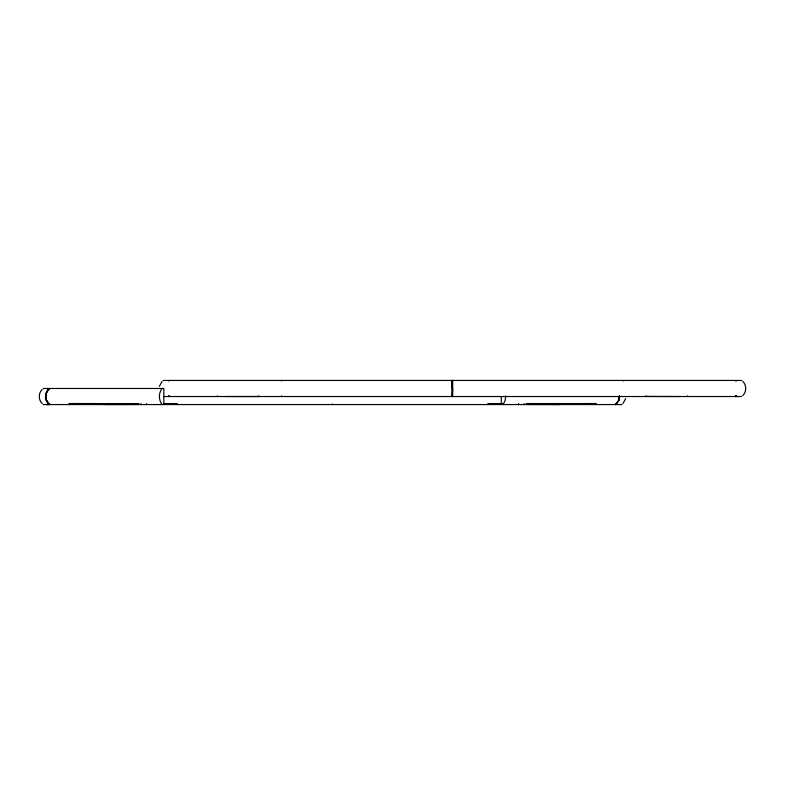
<?xml version="1.0" encoding="UTF-8"?>
<svg xmlns="http://www.w3.org/2000/svg" width="785" height="785" viewBox="0 0 785 785"><rect width="100%" height="100%" fill="white"/><g stroke="black" fill="none" stroke-linecap="round" stroke-linejoin="round"><path stroke-width="1.18" d="M332.359 404.56L332.359 404M452.641 380.44L452.641 396.523M45.677 395.993L46.649 391.96L49.563 388.477L46.433 392.431L45.599 395.993L46.433 400.595L49.563 404.56L46.276 400.124L45.687 395.473M615.597 404.56L618.6 400.615L619.532 395.993L618.894 400.124L615.558 404.56L618.472 401.086L619.532 397.043L618.472 401.086L615.518 404.56M619.532 397.043L619.483 395.983M45.628 396.523C43.715 399.889 52.781 405.855 46.835 404.56M45.726 395.483L46.894 391.499L49.514 388.477L47.208 391.048L45.785 394.953L46.276 392.922M619.286 398.603L619.493 397.573M159.345 386.387L162.063 381.373M625.655 398.613L622.937 403.627M619.071 399.624L619.169 399.114M452.641 388.497L452.238 396.523L452.238 380.44L452.238 388.477M162.073 388.477L161.7 389.007A9.94 5.937 -89.7 0 0 161.013 390.155C158.472 394.62 158.972 400.497 162.073 404.56M281.943 380.44L281.57 380.97M503.057 404.56L505.098 400.605L505.746 395.993M595.893 404.56L595.893 403.559L568.065 403.627L567.094 404.56M42.194 389.409C38.298 393.118 38.298 399.928 42.194 403.627M742.806 395.591C746.702 391.882 746.702 385.072 742.806 381.373M168.755 381L169.481 380.44M687.631 395.915L686.973 396.523M735.388 396.523L736.124 395.944L735.437 396.523L736.085 395.954L735.437 396.523L738.165 396.523M646.261 395.954L645.633 396.523M525.764 404.56L526.794 403.559L595.893 403.559M69.227 404.56L69.227 403.559L98.243 403.559M225.246 396.523L259.236 396.523M139.259 404.471L105.376 404.56L105.376 403.559L138.395 403.627L139.367 404.56M163.152 380.44L741.727 380.44M735.731 380.666L736.163 381.01L735.771 380.666M43.273 388.477L163.839 388.477L163.839 404.56M48.101 389.792L47.453 390.616M163.545 396.523L741.727 396.523M45.707 398.083L46.904 401.537L49.524 404.56M48.15 403.245L46.982 401.547M69.227 403.559L138.395 403.627M163.751 403.559L177.214 403.559L177.214 404.56M502.606 403.559L487.917 403.559L487.917 404.56M43.273 404.56L621.848 404.56M645.741 396.425L679.624 396.523M525.862 404.471L559.754 404.56L559.754 403.559M168.706 395.954L169.481 396.523M566.878 403.559L568.065 403.627M48.464 403.618L49.308 404.334M45.648 397.553L45.746 398.093M169.148 396.297L168.795 395.954L169.403 396.523M259.138 396.425L258.608 395.954M217.906 396.523L217.278 395.954M98.027 404.56L97.036 403.588M623.3 380.97L622.927 380.44M281.511 395.905L281.943 396.523M45.883 398.613L45.962 399.123M619.443 396.003L619.542 396.523M559.921 403.559L559.921 404.56M524.066 403.559L524.066 404.56M518.512 403.559L518.512 404.56M501.291 396.523L501.291 404.56M146.609 403.559L146.609 404.56M141.064 403.559L141.064 404.56M105.21 403.559L105.21 404.56M452.435 389.527L452.435 396.523L452.435 380.44L452.435 389.527M332.762 404.344L332.762 404.344"/></g></svg>
